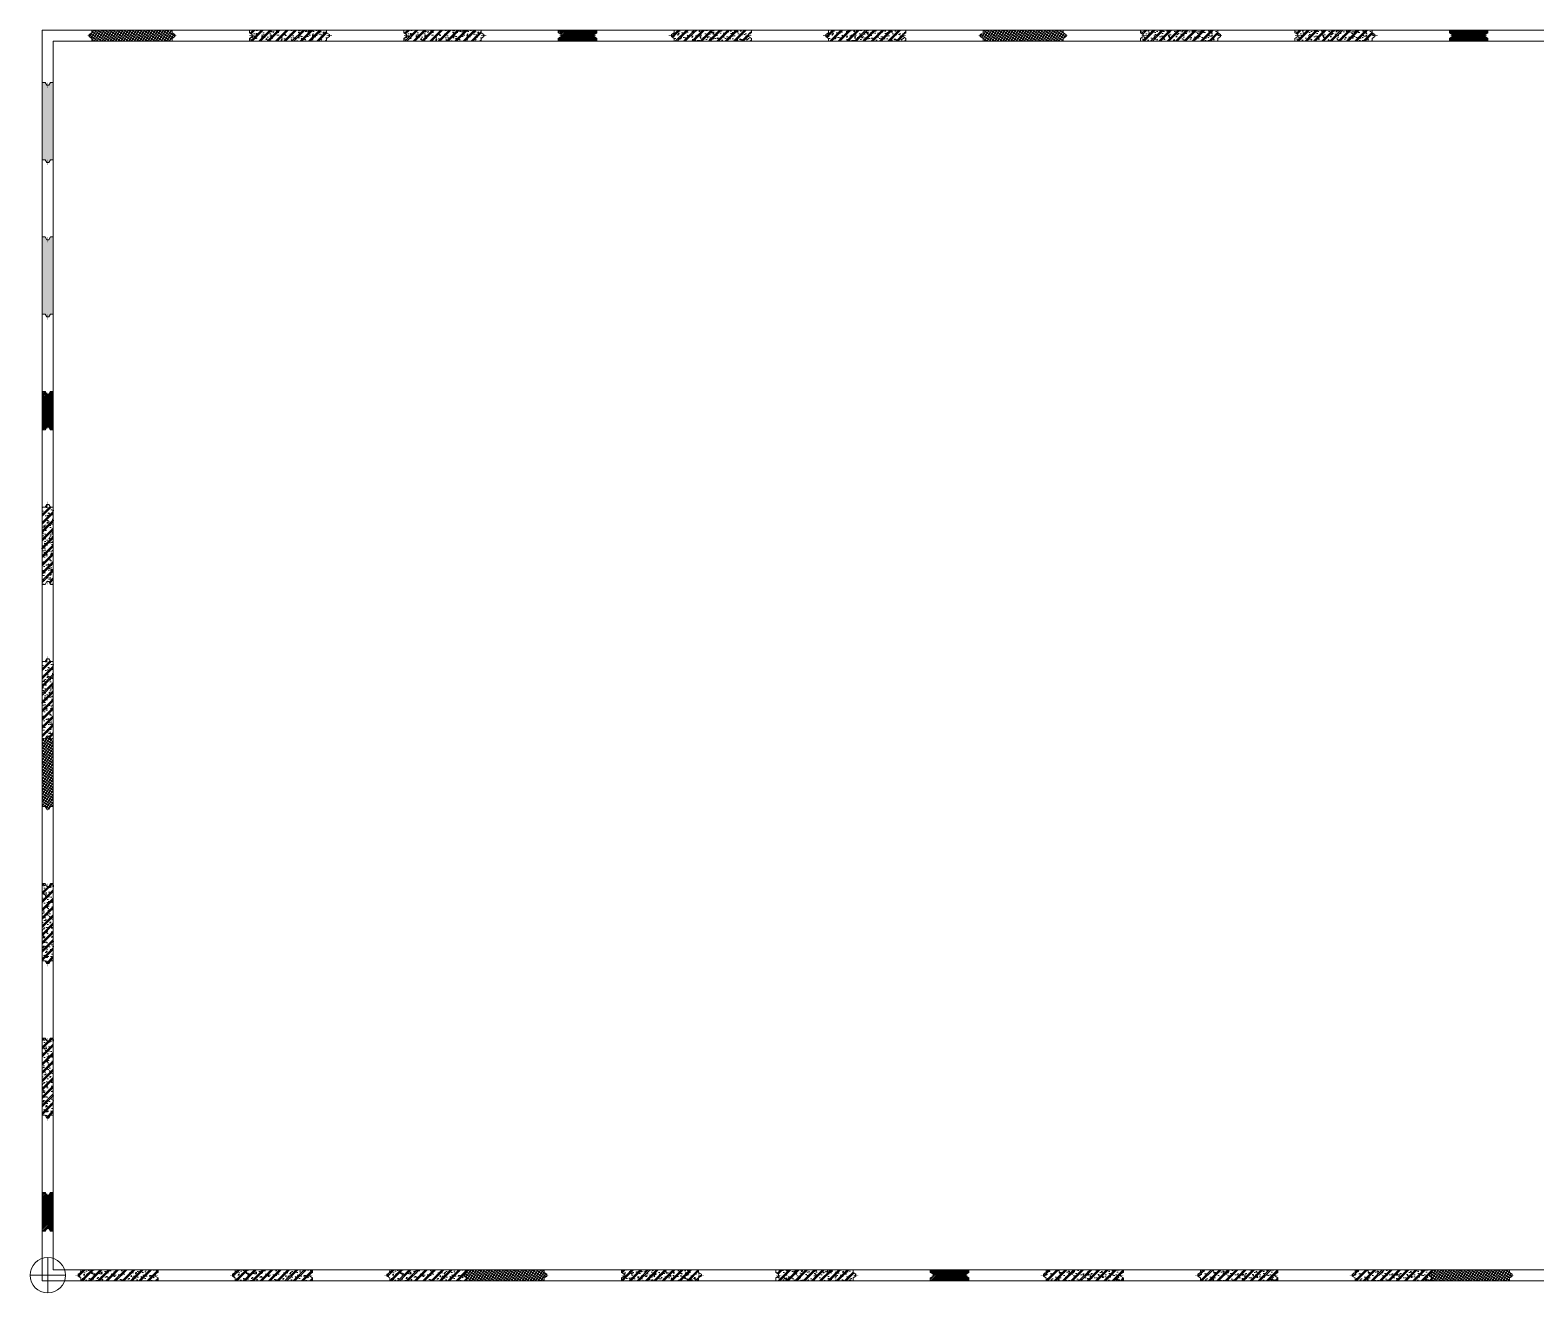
# Model space of a CAD drawing. Header units: millimetres. Extents: x -1281 to 217800, y -1281 to 90300.
# Drawn here: x -1281 to 107918, y -1281 to 90300 of the extents above; entities that cross this region are included whole.
import ezdxf

# ---------------------------------------------------------------- set-up
doc = ezdxf.new("R2010")
doc.units = ezdxf.units.MM
doc.layers.get('Defpoints').update_dxf_attribs({"color": 151, "lineweight": 9})
doc.layers.add('NDC_S_DIAPHGRAM WALL', color=3, linetype='Continuous', lineweight=20)
doc.layers.add('NDC_S_HATCH COLUMN AND WALL', color=251, linetype='Continuous', lineweight=13)
pattern_1 = [(50, (0, 0), (717.2602, -62.7521), [75, -825]), (355, (0, 0), (-138.7513, 752.192), [60, -660]), (100.4514, (59.8, -5.2), (578.5094, 689.4395), [63.74, -701.142]), (46.1842, (0, 200), (1067.241, -165.519), [112.5, -1237.5]), (96.6356, (88.9, 186.2), (934.663, 974.118), [95.61, -1051.713]), (351.1842, (0, 200), (934.662, 974.119), [90, -990]), (21, (100, 150), (596.907, -402.619), [75, -825]), (326, (100, 150), (243.3153, 725.15), [60, -660]), (71.4514, (149.74, 116.45), (840.2226, 322.5305), [63.74, -701.142]), (37.5, (0, 0), (12.15986, 332.89385), [0, -652, 0, -670, 0, -662.5]), (7.5, (0, 0), (263.0695, 394.4117), [0, -382, 0, -637, 0, -252.5]), (327.5, (-223, 0), (533.82244, -22.55487), [0, -250, 0, -780, 0, -1035]), (317.5, (-323, 0), (583.1862, 100.105), [0, -325, 0, -518, 0, -735]), (45, (0, 0), (-300.5204, 300.5204), []), (45, (0, 122.5), (-300.5204, 300.5204), [])]

# ---------------------------------------------------------------- blocks, each defined once
blk = doc.blocks.new('x_tuongvay$0$1')
at = {"layer": 'NDC_S_DIAPHGRAM WALL', "ltscale": 0.01}
for p, q in [((530017, 524834), (535617, 524834)), ((530017, 524634), (530017, 524834)), ((530217, 524509), (530017, 524634)), ((530017, 524234), (530217, 524359)), ((530017, 524034), (530017, 524234)), ((530217, 524359), (530217, 524509)), ((535617, 524834), (535617, 524634)), ((535617, 524634), (535817, 524509)), ((535817, 524359), (535617, 524234)), ((535617, 524234), (535617, 524034)), ((535817, 524509), (535817, 524359)), ((535617, 524034), (530017, 524034))]:
    blk.add_line(p, q, dxfattribs=at)
at = {"layer": 'NDC_S_DIAPHGRAM WALL', "ltscale": 50, "const_width": 30}
for points in [[(530324, 524434), (530024, 524434)], [(535710, 524434), (536010, 524434)]]:
    blk.add_lwpolyline(points, dxfattribs=at)
at = {"layer": 'NDC_S_DIAPHGRAM WALL', "ltscale": 50, "const_width": 40}
for points in [[(530237, 524434, -1), (530197, 524434, -1)], [(535797, 524434, 1), (535837, 524434, 1)]]:
    blk.add_lwpolyline(points, format="xyb", close=True, dxfattribs=at)
blk = doc.blocks.new('tv2')
at = {"layer": 'NDC_S_DIAPHGRAM WALL'}
for p, q in [((1450, 95328), (1450, 99128)), ((5050, 99128), (1450, 99128)), ((5050, 98328), (2250, 98328)), ((2250, 95328), (2250, 98328))]:
    blk.add_line(p, q, dxfattribs=at)
at = {"layer": 'NDC_S_DIAPHGRAM WALL', "ltscale": 0.01}
for p, q in [((5050, 98928), (4850, 98803)), ((4850, 98803), (4850, 98653)), ((4850, 98653), (5050, 98528)), ((5050, 99128), (5050, 98928)), ((5050, 98528), (5050, 98328)), ((1650, 95328), (1450, 95328)), ((1775, 95128), (1650, 95328)), ((1925, 95128), (1775, 95128)), ((2050, 95328), (1925, 95128)), ((2250, 95328), (2050, 95328))]:
    blk.add_line(p, q, dxfattribs=at)
at = {"layer": 'NDC_S_DIAPHGRAM WALL', "ltscale": 50, "const_width": 30}
for points in [[(4742, 98728), (5042, 98728)], [(1850, 95235), (1850, 94935)]]:
    blk.add_lwpolyline(points, dxfattribs=at)
at = {"layer": 'NDC_S_DIAPHGRAM WALL', "ltscale": 50, "const_width": 40}
for points in [[(4830, 98728, -1), (4870, 98728, -1)], [(1850, 95148, 1), (1850, 95108, 1)]]:
    blk.add_lwpolyline(points, format="xyb", close=True, dxfattribs=at)
blk = doc.blocks.new('TV3')
at = {"layer": 'NDC_S_DIAPHGRAM WALL', "ltscale": 0.01}
for p, q in [((-200, -3070), (-400, -3070)), ((-75, -2870), (-200, -3070)), ((75, -2870), (-75, -2870)), ((200, -3070), (75, -2870)), ((400, -3070), (200, -3070)), ((2200, -6195), (2400, -6070)), ((2200, -6345), (2200, -6195)), ((2400, -6470), (2200, -6345)), ((2400, -6070), (2400, -5870)), ((2400, -6670), (2400, -6470))]:
    blk.add_line(p, q, dxfattribs=at)
at = {"layer": 'NDC_S_DIAPHGRAM WALL'}
for p, q in [((-400, -3070), (-400, -6670)), ((400, -3070), (400, -5870)), ((2400, -5870), (400, -5870)), ((2400, -6670), (-400, -6670))]:
    blk.add_line(p, q, dxfattribs=at)
at = {"layer": 'NDC_S_DIAPHGRAM WALL', "ltscale": 50, "const_width": 40}
for points in [[(0, -2890, -1), (0, -2850, -1)], [(2180, -6270, 1), (2220, -6270, 1)]]:
    blk.add_lwpolyline(points, format="xyb", close=True, dxfattribs=at)
at = {"layer": 'NDC_S_DIAPHGRAM WALL', "ltscale": 50, "const_width": 30}
for points in [[(0, -2977), (0, -2677)], [(2093, -6270), (2393, -6270)]]:
    blk.add_lwpolyline(points, dxfattribs=at)

msp = doc.modelspace()

# ---------------------------------------------------------------- hatches: boundary and pattern name
at = {"layer": 'NDC_S_HATCH COLUMN AND WALL', "ltscale": 500}
h = msp.add_hatch(dxfattribs=at)
h.set_pattern_fill('ANSI37', color=256, scale=50, angle=100)
h.paths.add_polyline_path([(9020, 89500), (9020, 89700), (9220, 89825), (9220, 89880, -0.4142131), (9200, 89900, -0.4142131), (9220, 89920), (9220, 89975), (9020, 90100), (9020, 90300), (3200, 90300), (3200, 90100), (3000, 89975), (3000, 89920, -0.4142131), (3020, 89900, -0.4142131), (3000, 89880), (3000, 89825), (3200, 89700), (3200, 89500)])
at = {"layer": 'NDC_S_HATCH COLUMN AND WALL'}
h = msp.add_hatch(dxfattribs=at)
h.set_pattern_fill('BT-01', color=256, scale=100, pattern_type=2)
h.set_pattern_definition([(50, (-11200, -2642), (717.2602, -62.752), [75, -825]), (355, (-11200, -2642), (-138.7513, 752.192), [60, -660]), (100.4514, (-11140.2, -2647.2), (578.5094, 689.4395), [63.74, -701.142]), (46.1842, (-11200, -2442), (1067.241, -165.519), [112.5, -1237.5]), (96.6356, (-11111.1, -2455.8), (934.663, 974.118), [95.61, -1051.713]), (351.1842, (-11200, -2442), (934.662, 974.119), [90, -990]), (21, (-11100, -2492), (596.907, -402.619), [75, -825]), (326, (-11100, -2492), (243.3153, 725.15), [60, -660]), (71.4514, (-11050.26, -2525.5), (840.2226, 322.5305), [63.74, -701.142]), (37.5, (-11200, -2641.97), (12.15986, 332.89385), [0, -652, 0, -670, 0, -662.5]), (7.5, (-11200, -2641.97), (263.0695, 394.4117), [0, -382, 0, -637, 0, -252.5]), (327.5, (-11423, -2641.97), (533.8224, -22.5549), [0, -250, 0, -780, 0, -1035]), (317.5, (-11523, -2641.97), (583.1862, 100.105), [0, -325, 0, -518, 0, -735]), (45, (-11200, -2641.97), (-300.5204, 300.5204), []), (45, (-11200, -2519.47), (-300.5204, 300.5204), [])])
h.paths.add_polyline_path([(20420, 89825), (20420, 89880, -0.4142141), (20400, 89900, -0.4142141), (20420, 89920), (20420, 89975), (20220, 90100), (20220, 90300), (14620, 90300), (14620, 90100), (14820, 89975), (14820, 89920, -0.4142141), (14840, 89900, -0.4142141), (14820, 89880), (14820, 89825), (14620, 89700), (14620, 89500), (20220, 89500), (20220, 89700)])
h = msp.add_hatch(dxfattribs=at)
h.set_pattern_fill('BT-01', color=256, scale=100, pattern_type=2)
h.set_pattern_definition([(50, (8e-06, -2642), (717.2602, -62.752), [75, -825]), (355, (8e-06, -2642), (-138.7513, 752.192), [60, -660]), (100.4514, (59.8, -2647.2), (578.5094, 689.4395), [63.74, -701.142]), (46.1842, (8e-06, -2442), (1067.241, -165.519), [112.5, -1237.5]), (96.6356, (88.9, -2455.8), (934.663, 974.118), [95.61, -1051.713]), (351.1842, (8e-06, -2442), (934.662, 974.119), [90, -990]), (21, (100, -2492), (596.907, -402.619), [75, -825]), (326, (100, -2492), (243.3153, 725.15), [60, -660]), (71.4514, (149.74, -2525.5), (840.2226, 322.5305), [63.74, -701.142]), (37.5, (8e-06, -2641.97), (12.15986, 332.89385), [0, -652, 0, -670, 0, -662.5]), (7.5, (8e-06, -2641.97), (263.0695, 394.4117), [0, -382, 0, -637, 0, -252.5]), (327.5, (-223, -2641.97), (533.8224, -22.5549), [0, -250, 0, -780, 0, -1035]), (317.5, (-323, -2641.97), (583.1862, 100.105), [0, -325, 0, -518, 0, -735]), (45, (8e-06, -2641.97), (-300.5204, 300.5204), []), (45, (8e-06, -2519.47), (-300.5204, 300.5204), [])])
h.paths.add_polyline_path([(31620, 89825), (31620, 89880, -0.4142141), (31600, 89900, -0.4142141), (31620, 89920), (31620, 89975), (31420, 90100), (31420, 90300), (25820, 90300), (25820, 90100), (26020, 89975), (26020, 89920, -0.4142141), (26040, 89900, -0.4142141), (26020, 89880), (26020, 89825), (25820, 89700), (25820, 89500), (31420, 89500), (31420, 89700)])
at = {"layer": 'NDC_S_HATCH COLUMN AND WALL', "ltscale": 500}
h = msp.add_hatch(dxfattribs=at)
h.set_pattern_fill('ANSI31', color=256, scale=25)
h.paths.add_polyline_path([(37020, 90300), (37020, 90100), (37220, 89975), (37220, 89920, -0.4142131), (37240, 89900, -0.4142131), (37220, 89880), (37220, 89825), (37020, 89700), (37020, 89500), (39823, 89500), (39823, 89700), (39623, 89825), (39623, 89880, -0.4142131), (39603, 89900, -0.4142131), (39623, 89920), (39623, 89975), (39823, 90100), (39823, 90300)])
at = {"layer": 'NDC_S_HATCH COLUMN AND WALL'}
h = msp.add_hatch(dxfattribs=at)
h.set_pattern_fill('BT-01', color=256, scale=100, pattern_type=2)
h.set_pattern_definition([(50, (8e-06, -3013.7), (717.2602, -62.752), [75, -825]), (355, (8e-06, -3013.7), (-138.7513, 752.192), [60, -660]), (100.4514, (59.8, -3018.9), (578.5094, 689.4395), [63.74, -701.142]), (46.1842, (8e-06, -2813.7), (1067.241, -165.519), [112.5, -1237.5]), (96.6356, (88.9, -2827.5), (934.663, 974.118), [95.61, -1051.713]), (351.1842, (8e-06, -2813.7), (934.662, 974.119), [90, -990]), (21, (100, -2863.7), (596.907, -402.619), [75, -825]), (326, (100, -2863.7), (243.3153, 725.15), [60, -660]), (71.4514, (149.74, -2897.2), (840.2226, 322.5305), [63.74, -701.142]), (37.5, (8e-06, -3013.68), (12.15986, 332.89385), [0, -652, 0, -670, 0, -662.5]), (7.5, (8e-06, -3013.7), (263.0695, 394.4117), [0, -382, 0, -637, 0, -252.5]), (327.5, (-223, -3013.68), (533.82244, -22.5549), [0, -250, 0, -780, 0, -1035]), (317.5, (-323, -3013.7), (583.1862, 100.105), [0, -325, 0, -518, 0, -735]), (45, (8e-06, -3013.7), (-300.5204, 300.5204), []), (45, (8e-06, -2891.2), (-300.5204, 300.5204), [])])
h.paths.add_polyline_path([(51023, 90300), (45423, 90300), (45423, 90100), (45223, 89975), (45223, 89900), (45243, 89900, -0.4142141), (45223, 89880), (45223, 89825), (45423, 89700), (45423, 89500), (51023, 89500), (51023, 89700), (50823, 89825), (50823, 89900), (50803, 89900, -0.4142141), (50823, 89920), (50823, 89975), (51023, 90100)])
h = msp.add_hatch(dxfattribs=at)
h.set_pattern_fill('BT-01', color=256, scale=100, pattern_type=2)
h.set_pattern_definition([(50, (11200, -3013.7), (717.2602, -62.752), [75, -825]), (355, (11200, -3013.7), (-138.7513, 752.192), [60, -660]), (100.4514, (11259.8, -3018.9), (578.5094, 689.4395), [63.74, -701.142]), (46.1842, (11200, -2813.7), (1067.241, -165.519), [112.5, -1237.5]), (96.6356, (11288.9, -2827.5), (934.663, 974.118), [95.61, -1051.713]), (351.1842, (11200, -2813.7), (934.662, 974.119), [90, -990]), (21, (11300, -2863.7), (596.907, -402.619), [75, -825]), (326, (11300, -2863.7), (243.3153, 725.15), [60, -660]), (71.4514, (11349.74, -2897.2), (840.2226, 322.5305), [63.74, -701.142]), (37.5, (11200, -3013.68), (12.15986, 332.89385), [0, -652, 0, -670, 0, -662.5]), (7.5, (11200, -3013.7), (263.0695, 394.4117), [0, -382, 0, -637, 0, -252.5]), (327.5, (10977, -3013.68), (533.82244, -22.5549), [0, -250, 0, -780, 0, -1035]), (317.5, (10877, -3013.7), (583.1862, 100.105), [0, -325, 0, -518, 0, -735]), (45, (11200, -3013.7), (-300.5204, 300.5204), []), (45, (11200, -2891.2), (-300.5204, 300.5204), [])])
h.paths.add_polyline_path([(62223, 90300), (56623, 90300), (56623, 90100), (56423, 89975), (56423, 89900), (56443, 89900, -0.4142141), (56423, 89880), (56423, 89825), (56623, 89700), (56623, 89500), (62223, 89500), (62223, 89700), (62023, 89825), (62023, 89900), (62003, 89900, -0.4142141), (62023, 89920), (62023, 89975), (62223, 90100)])
at = {"layer": 'NDC_S_HATCH COLUMN AND WALL', "ltscale": 500}
h = msp.add_hatch(dxfattribs=at)
h.set_pattern_fill('ANSI37', color=256, scale=50, angle=100)
h.paths.add_polyline_path([(73643, 90300), (67823, 90300), (67823, 90100), (67623, 89975), (67623, 89920, -0.4142131), (67643, 89900, -0.4142131), (67623, 89880), (67623, 89825), (67823, 89700), (67823, 89500), (73643, 89500), (73643, 89700), (73843, 89825), (73843, 89880, -0.4142131), (73823, 89900, -0.4142131), (73843, 89920), (73843, 89975), (73643, 90100)])
at = {"layer": 'NDC_S_HATCH COLUMN AND WALL'}
h = msp.add_hatch(dxfattribs=at)
h.set_pattern_fill('BT-01', color=256, scale=100, pattern_type=2)
h.set_pattern_definition([(50, (-11200, 0), (717.2602, -62.7521), [75, -825]), (355, (-11200, 0), (-138.7513, 752.192), [60, -660]), (100.4514, (-11140.2, -5.2), (578.5094, 689.4395), [63.74, -701.142]), (46.1842, (-11200, 200), (1067.241, -165.519), [112.5, -1237.5]), (96.6356, (-11111.1, 186.2), (934.663, 974.118), [95.61, -1051.713]), (351.1842, (-11200, 200), (934.662, 974.119), [90, -990]), (21, (-11100, 150), (596.907, -402.619), [75, -825]), (326, (-11100, 150), (243.3153, 725.15), [60, -660]), (71.4514, (-11050.26, 116.45), (840.2226, 322.5305), [63.74, -701.142]), (37.5, (-11200, 0), (12.15986, 332.89385), [0, -652, 0, -670, 0, -662.5]), (7.5, (-11200, 0), (263.0695, 394.4117), [0, -382, 0, -637, 0, -252.5]), (327.5, (-11423, 0), (533.82244, -22.55487), [0, -250, 0, -780, 0, -1035]), (317.5, (-11523, 0), (583.1862, 100.105), [0, -325, 0, -518, 0, -735]), (45, (-11200, 0), (-300.5204, 300.5204), []), (45, (-11200, 122.5), (-300.5204, 300.5204), [])])
h.paths.add_polyline_path([(85043, 89825), (85043, 89900), (85023, 89900, -0.4142134), (85043, 89920), (85043, 89975), (84843, 90100), (84843, 90300), (79243, 90300), (79243, 90100), (79443, 89975), (79443, 89825), (79243, 89700), (79243, 89500), (84843, 89500), (84843, 89700)])
h = msp.add_hatch(dxfattribs=at)
h.set_pattern_fill('BT-01', color=256, scale=100, pattern_type=2)
h.set_pattern_definition(pattern_1)
h.paths.add_polyline_path([(96243, 89825), (96243, 89900), (96223, 89900, -0.4142134), (96243, 89920), (96243, 89975), (96043, 90100), (96043, 90300), (90443, 90300), (90443, 90100), (90643, 89975), (90643, 89825), (90443, 89700), (90443, 89500), (96043, 89500), (96043, 89700)])
at = {"layer": 'NDC_S_HATCH COLUMN AND WALL', "ltscale": 500}
h = msp.add_hatch(dxfattribs=at)
h.set_pattern_fill('ANSI31', color=256, scale=25)
h.paths.add_polyline_path([(104243, 89975), (104443, 90100), (104443, 90300), (101643, 90300), (101643, 90100), (101843, 89975), (101843, 89920, -0.4142131), (101863, 89900, -0.4142131), (101843, 89880), (101843, 89825), (101643, 89700), (101643, 89500), (104443, 89500), (104443, 89700), (104243, 89825), (104243, 89880, -0.4142131), (104223, 89900, -0.4142131), (104243, 89920)])
at = {"layer": 'NDC_S_HATCH COLUMN AND WALL'}
h = msp.add_hatch(dxfattribs=at)
h.set_pattern_fill('BT-01', color=256, scale=100, pattern_type=2)
h.set_pattern_definition(pattern_1)
h.paths.add_polyline_path([(400, 75300), (200, 75300), (75, 75100), (-75, 75100), (-200, 75300), (-400, 75300), (-400, 69700), (-200, 69700), (-75, 69500), (75, 69500), (200, 69700), (400, 69700)])
h.paths.add_polyline_path([(400, 86500), (200, 86500), (75, 86300), (-75, 86300), (-200, 86500), (-400, 86500), (-400, 80900), (-200, 80900), (-75, 80700), (75, 80700), (200, 80900), (400, 80900)])
at = {"layer": 'NDC_S_HATCH COLUMN AND WALL', "ltscale": 500}
h = msp.add_hatch(dxfattribs=at)
h.set_pattern_fill('ANSI31', color=256, scale=25)
h.paths.add_polyline_path([(400, 64100), (200, 64100), (75, 63900), (20, 63900, -0.4142131), (0, 63880, -0.4142131), (-20, 63900), (-75, 63900), (-200, 64100), (-400, 64100), (-400, 61300), (-200, 61300), (-75, 61500), (-20, 61500, -0.4142131), (0, 61520, -0.4142131), (20, 61500), (75, 61500), (200, 61300), (400, 61300)])
at = {"layer": 'NDC_S_HATCH COLUMN AND WALL'}
h = msp.add_hatch(dxfattribs=at)
h.set_pattern_fill('BT-01', color=256, scale=100, pattern_type=2)
h.set_pattern_definition([(50, (-3168.17, -4e-09), (717.26, -62.752), [75, -825]), (355, (-3168.2, -4e-09), (-138.751, 752.192), [60, -660]), (100.4514, (-3108.4, -5.2), (578.509, 689.4395), [63.74, -701.142]), (46.1842, (-3168.2, 200), (1067.241, -165.519), [112.5, -1237.5]), (96.6356, (-3079.2, 186.2), (934.663, 974.118), [95.61, -1051.713]), (351.1842, (-3168.2, 200), (934.662, 974.119), [90, -990]), (21, (-3068.17, 150), (596.907, -402.619), [75, -825]), (326, (-3068.2, 150), (243.315, 725.15), [60, -660]), (71.4514, (-3018.4, 116.45), (840.223, 322.5305), [63.74, -701.142]), (37.5, (-3168.17, -4e-09), (12.1599, 332.8939), [0, -652, 0, -670, 0, -662.5]), (7.5, (-3168.17, -4e-09), (263.0695, 394.4117), [0, -382, 0, -637, 0, -252.5]), (327.5, (-3391.17, -4e-09), (533.8224, -22.5549), [0, -250, 0, -780, 0, -1035]), (317.5, (-3491.17, -4e-09), (583.186, 100.105), [0, -325, 0, -518, 0, -735]), (45, (-3168.17, -4e-09), (-300.5204, 300.5204), []), (45, (-3168.17, 122.5), (-300.5204, 300.5204), [])])
h.paths.add_polyline_path([(400, 55700), (200, 55700), (75, 55900), (0, 55900), (0, 55880, -0.4142141), (-20, 55900), (-75, 55900), (-200, 55700), (-400, 55700), (-400, 50100), (-200, 50100), (-75, 50300), (0, 50300), (0, 50320, -0.4142141), (20, 50300), (75, 50300), (200, 50100), (400, 50100)])
h = msp.add_hatch(dxfattribs=at)
h.set_pattern_fill('BT-01', color=256, scale=100, pattern_type=2)
h.set_pattern_definition([(50, (-3168.17, -11200), (717.26, -62.752), [75, -825]), (355, (-3168.2, -11200), (-138.751, 752.192), [60, -660]), (100.4514, (-3108.4, -11205.2), (578.509, 689.4395), [63.74, -701.142]), (46.1842, (-3168.2, -11000), (1067.241, -165.519), [112.5, -1237.5]), (96.6356, (-3079.2, -11013.8), (934.663, 974.118), [95.61, -1051.713]), (351.1842, (-3168.2, -11000), (934.662, 974.119), [90, -990]), (21, (-3068.17, -11050), (596.907, -402.619), [75, -825]), (326, (-3068.2, -11050), (243.315, 725.15), [60, -660]), (71.4514, (-3018.4, -11083.55), (840.223, 322.5305), [63.74, -701.142]), (37.5, (-3168.17, -11200), (12.1599, 332.8939), [0, -652, 0, -670, 0, -662.5]), (7.5, (-3168.17, -11200), (263.0695, 394.4117), [0, -382, 0, -637, 0, -252.5]), (327.5, (-3391.17, -11200), (533.8224, -22.5549), [0, -250, 0, -780, 0, -1035]), (317.5, (-3491.17, -11200), (583.186, 100.105), [0, -325, 0, -518, 0, -735]), (45, (-3168.17, -11200), (-300.5204, 300.5204), []), (45, (-3168.17, -11077.5), (-300.5204, 300.5204), [])])
h.paths.add_polyline_path([(400, 44500), (200, 44500), (75, 44700), (0, 44700), (0, 44680, -0.4142141), (-20, 44700), (-75, 44700), (-200, 44500), (-400, 44500), (-400, 38900), (-200, 38900), (-75, 39100), (0, 39100), (0, 39120, -0.4142141), (20, 39100), (75, 39100), (200, 38900), (400, 38900)])
at = {"layer": 'NDC_S_HATCH COLUMN AND WALL', "ltscale": 500}
h = msp.add_hatch(dxfattribs=at)
h.set_pattern_fill('ANSI37', color=256, scale=50, angle=100)
h.paths.add_polyline_path([(400, 38900), (200, 38900), (75, 39100), (20, 39100, -0.4142131), (0, 39080, -0.4142131), (-20, 39100), (-75, 39100), (-200, 38900), (-400, 38900), (-400, 34000), (-200, 34000), (-75, 33800), (-20, 33800, -0.4142131), (0, 33820, -0.4142131), (20, 33800), (75, 33800), (200, 34000), (400, 34000)])
at = {"layer": 'NDC_S_HATCH COLUMN AND WALL'}
h = msp.add_hatch(dxfattribs=at)
h.set_pattern_fill('BT-01', color=256, scale=100, pattern_type=2)
h.set_pattern_definition([(50, (4e-05, 11200), (717.26, -62.752), [75, -825]), (355, (4e-05, 11200), (-138.75, 752.192), [60, -660]), (100.4514, (59.8, 11194.8), (578.51, 689.44), [63.74, -701.142]), (46.184, (4e-05, 11400), (1067.24, -165.52), [112.5, -1237.5]), (96.6356, (88.9, 11386.2), (934.66, 974.12), [95.61, -1051.71]), (351.184, (4e-05, 11400), (934.66, 974.12), [90, -990]), (21, (100, 11350), (596.907, -402.619), [75, -825]), (326, (100, 11350), (243.315, 725.15), [60, -660]), (71.4514, (149.74, 11316.45), (840.223, 322.53), [63.74, -701.142]), (37.5, (4e-05, 11200), (12.16, 332.894), [0, -652, 0, -670, 0, -662.5]), (7.5, (4e-05, 11200), (263.0695, 394.412), [0, -382, 0, -637, 0, -252.5]), (327.5, (-223, 11200), (533.8224, -22.555), [0, -250, 0, -780, 0, -1035]), (317.5, (-323, 11200), (583.186, 100.105), [0, -325, 0, -518, 0, -735]), (45, (4e-05, 11200), (-300.52, 300.52), []), (45, (4e-05, 11322.5), (-300.52, 300.52), [])])
h.paths.add_polyline_path([(400, 28400), (200, 28400), (75, 28200), (0, 28200), (0, 28180, -0.4142137), (-20, 28200), (-75, 28200), (-200, 28400), (-400, 28400), (-400, 22800), (-200, 22800), (-75, 22600), (0, 22600), (0, 22620, -0.4142137), (20, 22600), (75, 22600), (200, 22800), (400, 22800)])
h = msp.add_hatch(dxfattribs=at)
h.set_pattern_fill('BT-01', color=256, scale=100, pattern_type=2)
h.set_pattern_definition(pattern_1)
h.paths.add_polyline_path([(400, 17200), (200, 17200), (75, 17000), (0, 17000), (0, 16980, -0.4142137), (-20, 17000), (-75, 17000), (-200, 17200), (-400, 17200), (-400, 11600), (-200, 11600), (-75, 11400), (0, 11400), (0, 11420, -0.4142137), (20, 11400), (75, 11400), (200, 11600), (400, 11600)])
at = {"layer": 'NDC_S_HATCH COLUMN AND WALL', "ltscale": 500}
h = msp.add_hatch(dxfattribs=at)
h.set_pattern_fill('ANSI31', color=256, scale=25)
h.paths.add_polyline_path([(400, 6000), (200, 6000), (75, 5800), (20, 5800, -0.4142131), (0, 5780, -0.4142131), (-20, 5800), (-75, 5800), (-200, 6000), (-400, 6000), (-400, 3200), (-200, 3200), (-75, 3400), (-20, 3400, -0.4142131), (0, 3420, -0.4142131), (20, 3400), (75, 3400), (200, 3200), (400, 3200)])
at = {"layer": 'NDC_S_HATCH COLUMN AND WALL'}
h = msp.add_hatch(dxfattribs=at)
h.set_pattern_fill('BT-01', color=256, scale=100, pattern_type=2)
h.set_pattern_definition([(50, (-24669.35, 1861.9), (717.26, -62.752), [75, -825]), (355, (-24669.35, 1861.9), (-138.751, 752.192), [60, -660]), (100.4514, (-24609.6, 1856.7), (578.51, 689.44), [63.74, -701.142]), (46.1842, (-24669.35, 2061.9), (1067.24, -165.52), [112.5, -1237.5]), (96.6356, (-24580.4, 2048.1), (934.663, 974.118), [95.61, -1051.713]), (351.1842, (-24669.4, 2061.9), (934.662, 974.12), [90, -990]), (21, (-24569.35, 2011.9), (596.907, -402.619), [75, -825]), (326, (-24569.35, 2011.9), (243.315, 725.15), [60, -660]), (71.4514, (-24519.6, 1978.36), (840.223, 322.53), [63.74, -701.142]), (37.5, (-24669.35, 1861.92), (12.1599, 332.8939), [0, -652, 0, -670, 0, -662.5]), (7.5, (-24669.35, 1861.9), (263.0695, 394.4117), [0, -382, 0, -637, 0, -252.5]), (327.5, (-24892.35, 1861.92), (533.8224, -22.5549), [0, -250, 0, -780, 0, -1035]), (317.5, (-24992.35, 1861.9), (583.186, 100.105), [0, -325, 0, -518, 0, -735]), (45, (-24669.35, 1861.9), (-300.5204, 300.5204), []), (45, (-24669.35, 1984.4), (-300.5204, 300.5204), [])])
h.paths.add_polyline_path([(7800, 75), (8000, 200), (8000, 400), (2400, 400), (2400, 200), (2200, 75), (2200, 20, -0.4142141), (2220, 0, -0.4142141), (2200, -20), (2200, -75), (2400, -200), (2400, -400), (8000, -400), (8000, -200), (7800, -75), (7800, -20, -0.4142141), (7780, 0, -0.4142141), (7800, 20)])
h = msp.add_hatch(dxfattribs=at)
h.set_pattern_fill('BT-01', color=256, scale=100, pattern_type=2)
h.set_pattern_definition([(50, (-13469.35, 1861.9), (717.26, -62.752), [75, -825]), (355, (-13469.35, 1861.9), (-138.751, 752.192), [60, -660]), (100.4514, (-13409.6, 1856.7), (578.51, 689.44), [63.74, -701.142]), (46.1842, (-13469.35, 2061.9), (1067.24, -165.52), [112.5, -1237.5]), (96.6356, (-13380.4, 2048.1), (934.663, 974.118), [95.61, -1051.713]), (351.1842, (-13469.4, 2061.9), (934.662, 974.12), [90, -990]), (21, (-13369.35, 2011.9), (596.907, -402.619), [75, -825]), (326, (-13369.35, 2011.9), (243.315, 725.15), [60, -660]), (71.4514, (-13319.6, 1978.36), (840.223, 322.53), [63.74, -701.142]), (37.5, (-13469.35, 1861.92), (12.1599, 332.8939), [0, -652, 0, -670, 0, -662.5]), (7.5, (-13469.35, 1861.9), (263.0695, 394.4117), [0, -382, 0, -637, 0, -252.5]), (327.5, (-13692.35, 1861.92), (533.8224, -22.5549), [0, -250, 0, -780, 0, -1035]), (317.5, (-13792.35, 1861.9), (583.186, 100.105), [0, -325, 0, -518, 0, -735]), (45, (-13469.35, 1861.9), (-300.5204, 300.5204), []), (45, (-13469.35, 1984.4), (-300.5204, 300.5204), [])])
h.paths.add_polyline_path([(19000, 75), (19200, 200), (19200, 400), (13600, 400), (13600, 200), (13400, 75), (13400, 20, -0.4142141), (13420, 0, -0.4142141), (13400, -20), (13400, -75), (13600, -200), (13600, -400), (19200, -400), (19200, -200), (19000, -75), (19000, -20, -0.4142141), (18980, 0, -0.4142141), (19000, 20)])
h = msp.add_hatch(dxfattribs=at)
h.set_pattern_fill('BT-01', color=256, scale=100, pattern_type=2)
h.set_pattern_definition([(50, (-2269.35, 1861.9), (717.26, -62.752), [75, -825]), (355, (-2269.35, 1861.9), (-138.751, 752.192), [60, -660]), (100.4514, (-2209.6, 1856.7), (578.51, 689.44), [63.74, -701.142]), (46.1842, (-2269.35, 2061.9), (1067.24, -165.52), [112.5, -1237.5]), (96.6356, (-2180.4, 2048.1), (934.663, 974.118), [95.61, -1051.713]), (351.1842, (-2269.4, 2061.9), (934.662, 974.12), [90, -990]), (21, (-2169.35, 2011.9), (596.907, -402.619), [75, -825]), (326, (-2169.35, 2011.9), (243.315, 725.15), [60, -660]), (71.4514, (-2119.6, 1978.36), (840.223, 322.53), [63.74, -701.142]), (37.5, (-2269.35, 1861.92), (12.1599, 332.8939), [0, -652, 0, -670, 0, -662.5]), (7.5, (-2269.35, 1861.9), (263.0695, 394.4117), [0, -382, 0, -637, 0, -252.5]), (327.5, (-2492.35, 1861.92), (533.8224, -22.5549), [0, -250, 0, -780, 0, -1035]), (317.5, (-2592.35, 1861.9), (583.186, 100.105), [0, -325, 0, -518, 0, -735]), (45, (-2269.35, 1861.9), (-300.5204, 300.5204), []), (45, (-2269.35, 1984.4), (-300.5204, 300.5204), [])])
h.paths.add_polyline_path([(30200, 75), (30400, 200), (30400, 400), (24800, 400), (24800, 200), (24600, 75), (24600, 20, -0.4142141), (24620, 0, -0.4142141), (24600, -20), (24600, -75), (24800, -200), (24800, -400), (30400, -400), (30400, -200), (30200, -75), (30200, -20, -0.4142141), (30180, 0, -0.4142141), (30200, 20)])
at = {"layer": 'NDC_S_HATCH COLUMN AND WALL', "ltscale": 500}
h = msp.add_hatch(dxfattribs=at)
h.set_pattern_fill('ANSI37', color=256, scale=50, angle=100)
h.paths.add_polyline_path([(30400, 400), (30400, 200), (30200, 75), (30200, 20, -0.4142131), (30220, 0, -0.4142131), (30200, -20), (30200, -75), (30400, -200), (30400, -400), (36000, -400), (36000, -200), (36200, -75), (36200, -20, -0.4142131), (36180, 0, -0.4142131), (36200, 20), (36200, 75), (36000, 200), (36000, 400)])
at = {"layer": 'NDC_S_HATCH COLUMN AND WALL'}
h = msp.add_hatch(dxfattribs=at)
h.set_pattern_fill('BT-01', color=256, scale=100, pattern_type=2)
h.set_pattern_definition(pattern_1)
h.paths.add_polyline_path([(47380, 0, -0.414214), (47400, 20), (47400, 75), (47200, 200), (47200, 400), (41600, 400), (41600, 200), (41800, 75), (41800, 20, -0.414214), (41820, 0, -0.414214), (41800, -20), (41800, -75), (41600, -200), (41600, -400), (47200, -400), (47200, -200), (47400, -75), (47400, -20, -0.414214)])
h = msp.add_hatch(dxfattribs=at)
h.set_pattern_fill('BT-01', color=256, scale=100, pattern_type=2)
h.set_pattern_definition(pattern_1)
h.paths.add_polyline_path([(58600, -75), (58600, 75), (58400, 200), (58400, 200), (58400, 400), (52800, 400), (52800, 200), (53000, 75), (53000, -75), (52800, -200), (52800, -400), (58400, -400), (58400, -200)])
at = {"layer": 'NDC_S_HATCH COLUMN AND WALL', "ltscale": 500}
h = msp.add_hatch(dxfattribs=at)
h.set_pattern_fill('ANSI31', color=256, scale=25)
h.paths.add_polyline_path([(66600, 20), (66600, 75), (66800, 200), (66800, 400), (64000, 400), (64000, 200), (64200, 75), (64200, 20, -0.4142131), (64220, 0, -0.4142131), (64200, -20), (64200, -75), (64000, -200), (64000, -400), (66800, -400), (66800, -200), (66600, -75), (66600, -20, -0.4142131), (66580, 0, -0.4142131)])
at = {"layer": 'NDC_S_HATCH COLUMN AND WALL'}
h = msp.add_hatch(dxfattribs=at)
h.set_pattern_fill('BT-01', color=256, scale=100, pattern_type=2)
h.set_pattern_definition([(50, (-22399.9, 2667.66), (717.2602, -62.752), [75, -825]), (355, (-22399.9, 2667.66), (-138.7513, 752.192), [60, -660]), (100.4514, (-22340.1, 2662.4), (578.5094, 689.4395), [63.74, -701.142]), (46.1842, (-22399.9, 2867.7), (1067.241, -165.519), [112.5, -1237.5]), (96.6356, (-22311, 2853.9), (934.663, 974.118), [95.61, -1051.713]), (351.1842, (-22399.9, 2867.7), (934.662, 974.119), [90, -990]), (21, (-22299.9, 2817.66), (596.907, -402.619), [75, -825]), (326, (-22299.9, 2817.66), (243.3153, 725.15), [60, -660]), (71.4514, (-22250.16, 2784.1), (840.2226, 322.5305), [63.74, -701.142]), (37.5, (-22399.9, 2667.66), (12.15986, 332.89385), [0, -652, 0, -670, 0, -662.5]), (7.5, (-22399.9, 2667.66), (263.0695, 394.4117), [0, -382, 0, -637, 0, -252.5]), (327.5, (-22622.9, 2667.66), (533.82244, -22.5549), [0, -250, 0, -780, 0, -1035]), (317.5, (-22722.9, 2667.66), (583.1862, 100.105), [0, -325, 0, -518, 0, -735]), (45, (-22399.9, 2667.66), (-300.5204, 300.5204), []), (45, (-22399.9, 2790.16), (-300.5204, 300.5204), [])])
h.paths.add_polyline_path([(77800, 20), (77800, 75), (78000, 200), (78000, 400), (72400, 400), (72400, 200), (72200, 75), (72200, 20, -0.4142141), (72220, 0, -0.4142141), (72200, -20), (72200, -75), (72400, -200), (72400, -400), (78000, -400), (78000, -200), (77800, -75), (77800, -20, -0.4142141), (77780, 0, -0.4142141)])
h = msp.add_hatch(dxfattribs=at)
h.set_pattern_fill('BT-01', color=256, scale=100, pattern_type=2)
h.set_pattern_definition([(50, (-11199.9, 2667.66), (717.2602, -62.752), [75, -825]), (355, (-11199.9, 2667.66), (-138.7513, 752.192), [60, -660]), (100.4514, (-11140.1, 2662.4), (578.5094, 689.4395), [63.74, -701.142]), (46.1842, (-11199.9, 2867.7), (1067.241, -165.519), [112.5, -1237.5]), (96.6356, (-11111, 2853.9), (934.663, 974.118), [95.61, -1051.713]), (351.1842, (-11199.9, 2867.7), (934.662, 974.119), [90, -990]), (21, (-11099.9, 2817.66), (596.907, -402.619), [75, -825]), (326, (-11099.9, 2817.66), (243.3153, 725.15), [60, -660]), (71.4514, (-11050.16, 2784.1), (840.2226, 322.5305), [63.74, -701.142]), (37.5, (-11199.9, 2667.66), (12.15986, 332.89385), [0, -652, 0, -670, 0, -662.5]), (7.5, (-11199.9, 2667.66), (263.0695, 394.4117), [0, -382, 0, -637, 0, -252.5]), (327.5, (-11422.9, 2667.66), (533.82244, -22.5549), [0, -250, 0, -780, 0, -1035]), (317.5, (-11522.9, 2667.66), (583.1862, 100.105), [0, -325, 0, -518, 0, -735]), (45, (-11199.9, 2667.66), (-300.5204, 300.5204), []), (45, (-11199.9, 2790.16), (-300.5204, 300.5204), [])])
h.paths.add_polyline_path([(89000, 20), (89000, 75), (89200, 200), (89200, 400), (83600, 400), (83600, 200), (83400, 75), (83400, 20, -0.4142141), (83420, 0, -0.4142141), (83400, -20), (83400, -75), (83600, -200), (83600, -400), (89200, -400), (89200, -200), (89000, -75), (89000, -20, -0.4142141), (88980, 0, -0.4142141)])
h = msp.add_hatch(dxfattribs=at)
h.set_pattern_fill('BT-01', color=256, scale=100, pattern_type=2)
h.set_pattern_definition([(50, (1e-09, 2667.66), (717.2602, -62.752), [75, -825]), (355, (1e-09, 2667.66), (-138.7513, 752.192), [60, -660]), (100.4514, (59.8, 2662.4), (578.5094, 689.4395), [63.74, -701.142]), (46.1842, (1e-09, 2867.7), (1067.241, -165.519), [112.5, -1237.5]), (96.6356, (88.9, 2853.9), (934.663, 974.118), [95.61, -1051.713]), (351.1842, (1e-09, 2867.7), (934.662, 974.119), [90, -990]), (21, (100, 2817.66), (596.907, -402.619), [75, -825]), (326, (100, 2817.66), (243.3153, 725.15), [60, -660]), (71.4514, (149.74, 2784.1), (840.2226, 322.5305), [63.74, -701.142]), (37.5, (1e-09, 2667.66), (12.15986, 332.89385), [0, -652, 0, -670, 0, -662.5]), (7.5, (1e-09, 2667.66), (263.0695, 394.4117), [0, -382, 0, -637, 0, -252.5]), (327.5, (-223, 2667.66), (533.82244, -22.5549), [0, -250, 0, -780, 0, -1035]), (317.5, (-323, 2667.66), (583.1862, 100.105), [0, -325, 0, -518, 0, -735]), (45, (1e-09, 2667.66), (-300.5204, 300.5204), []), (45, (1e-09, 2790.16), (-300.5204, 300.5204), [])])
h.paths.add_polyline_path([(100200, 20), (100200, 75), (100400, 200), (100400, 400), (94800, 400), (94800, 200), (94600, 75), (94600, 20, -0.4142141), (94620, 0, -0.4142141), (94600, -20), (94600, -75), (94800, -200), (94800, -400), (100400, -400), (100400, -200), (100200, -75), (100200, -20, -0.4142141), (100180, 0, -0.4142141)])
at = {"layer": 'NDC_S_HATCH COLUMN AND WALL', "ltscale": 500}
h = msp.add_hatch(dxfattribs=at)
h.set_pattern_fill('ANSI37', color=256, scale=50, angle=100)
h.paths.add_polyline_path([(106000, -400), (106000, -200), (106200, -75), (106200, -20, -0.4142131), (106180, 0, -0.4142131), (106200, 20), (106200, 75), (106000, 200), (106000, 400), (100400, 400), (100400, 200), (100200, 75), (100200, 20, -0.4142131), (100220, 0, -0.4142131), (100200, -20), (100200, -75), (100400, -200), (100400, -400)])

# ---------------------------------------------------------------- linework, layer by layer
at = {"layer": 'Defpoints'}
for p, q in [((0, 1281), (0, -1281)), ((-1281, 0), (1281, 0))]:
    msp.add_line(p, q, dxfattribs=at)
msp.add_circle((0, 0), 1281, dxfattribs=at)
at = {"layer": 'NDC_S_DIAPHGRAM WALL'}
for p, q in [((-400, -400), (-400, 90300)), ((-400, 90300), (177463, 90300)), ((400, 400), (400, 89500)), ((400, 89500), (177132, 89500)), ((217000, 400), (400, 400)), ((217800, -400), (-400, -400))]:
    msp.add_line(p, q, dxfattribs=at)

# ---------------------------------------------------------------- block references
for name, p in [('tv2', (-1850, -8828)), ('TV3', (0, 6270))]:
    msp.add_blockref(name, p, dxfattribs=at)
for p, xscale, rotation in [((-520997, 614334), -1, 180), ((-515397, 614334), -1, 180), ((-509797, 614334), -1, 180), ((-504197, 614334), -1, 180), ((-504197, 614334), -1, 180), ((-498597, 614334), -1, 180), ((-456374, 614334), -1, 180), ((-445174, 614334), -1, 180), ((-439574, 614334), -1, 180), ((-433974, 614334), -1, 180), ((524434, 616517), -1.000000000000002, 90), ((524434, 610917), -1.000000000000002, 90), ((524434, 605317), -1.000000000000002, 90), ((524434, 599717), -1.000000000000002, 90), ((524434, 564017), -1, 90), ((524434, 558417), -1, 90), ((524434, 552817), -1.000000000000002, 90), ((524434, 547217), -1.000000000000002, 90), ((524434, 541617), -1.000000000000002, 90), ((-494017, 524434), -1, 180), ((-488417, 524434), -1, 180), ((-482817, 524434), -1, 180), ((-477217, 524434), -1, 180), ((-471617, 524434), -1, 180), ((-424017, 524434), -1, 180)]:
    msp.add_blockref('x_tuongvay$0$1', p, dxfattribs=dict(at, xscale=xscale, rotation=rotation))
for p, rotation in [((575440, 614334), 180.0000000000215), ((581040, 614334), 180.0000000000215), ((581040, 614334), 180.0000000000215), ((581040, 614334), 180.0000000000215), ((586640, 614334), 180.0000000000215), ((592240, 614334), 180.0000000000215), ((597840, 614334), 180.0000000000215), ((640060, 614334), 180), ((524434, -474317), 90), ((524434, -479917), 90), ((524434, -479917), 90), ((524434, -491117), 90), ((538017, 524434), 180), ((543617, 524434), 180), ((549217, 524434), 180), ((554817, 524434), 180), ((560417, 524434), 180), ((602417, 524434), 180), ((608017, 524434), 180), ((613617, 524434), 180), ((619217, 524434), 180), ((624817, 524434), 180), ((630417, 524434), 180)]:
    msp.add_blockref('x_tuongvay$0$1', p, dxfattribs=dict(at, rotation=rotation))

doc.saveas('drawing.dxf')
